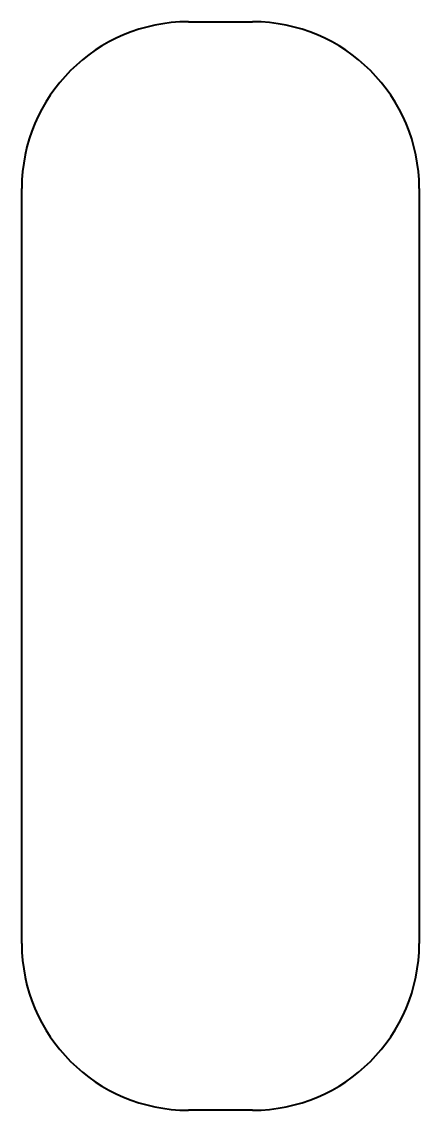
# Model space of a CAD drawing. Header units: millimetres. Extents: x 15 to 292, y 5 to 205.
# Drawn here: x 208 to 211.34, y 167.71 to 176.85 of the extents above; entities that cross this region are included whole.
import ezdxf

# ---------------------------------------------------------------- set-up
doc = ezdxf.new("R2010")
doc.units = ezdxf.units.MM
doc.layers.add('Geometries', color=7, linetype='Continuous')

msp = doc.modelspace()

# ---------------------------------------------------------------- linework, layer by layer
at = {"layer": 'Geometries', "linetype": 'Continuous', "lineweight": 40}
for p, q in [((209.4001, 176.8452), (209.9401, 176.8452)), ((208.0001, 169.1052), (208.0001, 175.4452)), ((211.3401, 175.4452), (211.3401, 169.1052)), ((209.9401, 167.7052), (209.4001, 167.7052))]:
    msp.add_line(p, q, dxfattribs=at)
for centre, start, end in [((209.4001, 175.4452), 90, 180), ((209.9401, 175.4452), 0, 90), ((209.4001, 169.1052), 180, 270), ((209.9401, 169.1052), 270, 0)]:
    msp.add_arc(centre, 1.4, start, end, dxfattribs=at)

doc.saveas('drawing.dxf')
